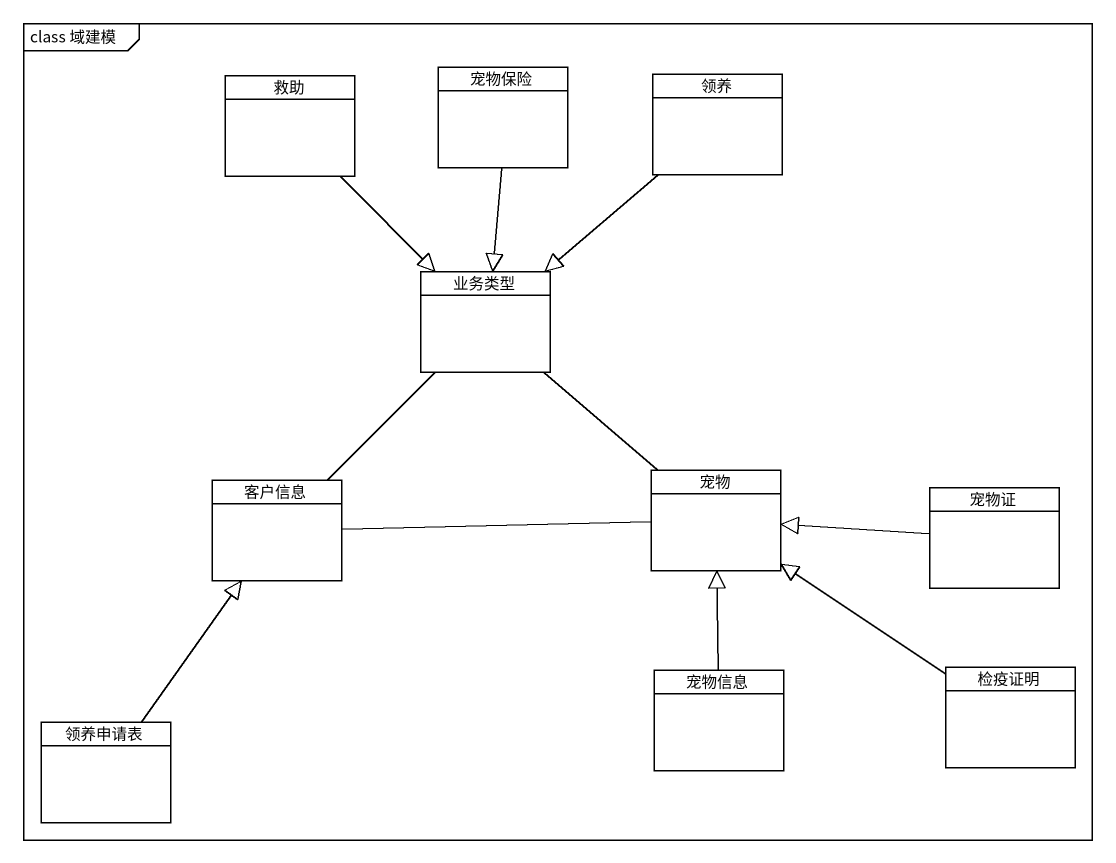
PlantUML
@startuml
mainframe class 域建模
hide circle
hide empty members
class 救助
class 宠物保险
class 领养
class 业务类型
class 客户信息
class 宠物
class 宠物证
class 宠物信息
class 检疫证明
class 领养申请表
救助 --|> 业务类型
宠物保险 --|> 业务类型
领养 --|> 业务类型
业务类型 -- 宠物
客户信息 -up- 业务类型
客户信息 -right- 宠物
宠物证 -left-|> 宠物
宠物信息 -up-|> 宠物
检疫证明 -up-|> 宠物
领养申请表 -up-|> 客户信息
@enduml
